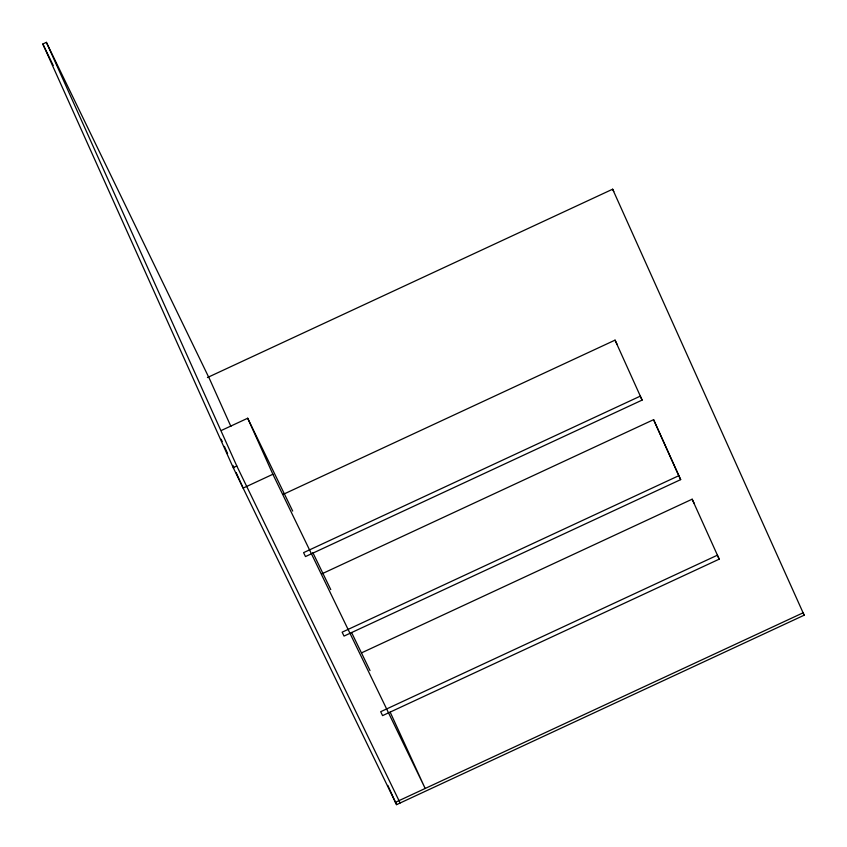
<?xml version="1.0" encoding="UTF-8"?>
<svg xmlns="http://www.w3.org/2000/svg" width="847" height="847" viewBox="0 0 847 847"><rect width="100%" height="100%" fill="white"/><g stroke="black" fill="none" stroke-linecap="round" stroke-linejoin="round"><path stroke-width="1.27" d="M207.43 377.54L612.635 189.199L804.174 615.197L396.565 804.65L233.221 467.66L42.826 44.012L46.394 42.35L209.738 379.34L230.892 426.412M221.512 430.392L247.695 418.227L292.691 511.059M233.221 467.66L236.8 465.998L400.133 802.988M390.192 712.2L425.183 788.472L272.882 474.267L243.131 488.094L236.165 472.594M283.184 494.383L615.049 340.134L616.944 344.051M642.121 400.091L305.481 556.564L303.586 552.646L640.226 396.174L642.121 400.091L615.049 340.134M321.733 573.906L653.598 419.667L680.67 479.614L344.03 636.086L342.135 632.18L678.775 475.707L680.67 479.614M361.489 652.889L692.147 499.201L694.042 503.107M719.219 559.147L382.579 715.62L380.684 711.713L717.324 555.23L719.219 559.147L692.147 499.201M395.433 802.3L803.03 612.847L804.174 615.197M612.635 189.199L613.779 191.538M312.882 552.72L330.764 589.607M351.537 632.455L370.001 670.549M42.826 44.012L53.213 65.441M653.598 419.667L678.775 475.707M247.695 418.227L272.882 474.267M387.831 785.402L396.565 804.65M46.394 42.35L236.8 465.998M221.162 439.212L222.232 441.594M224.37 446.358L227.589 453.516M232.946 465.437L234.016 467.819"/></g></svg>
